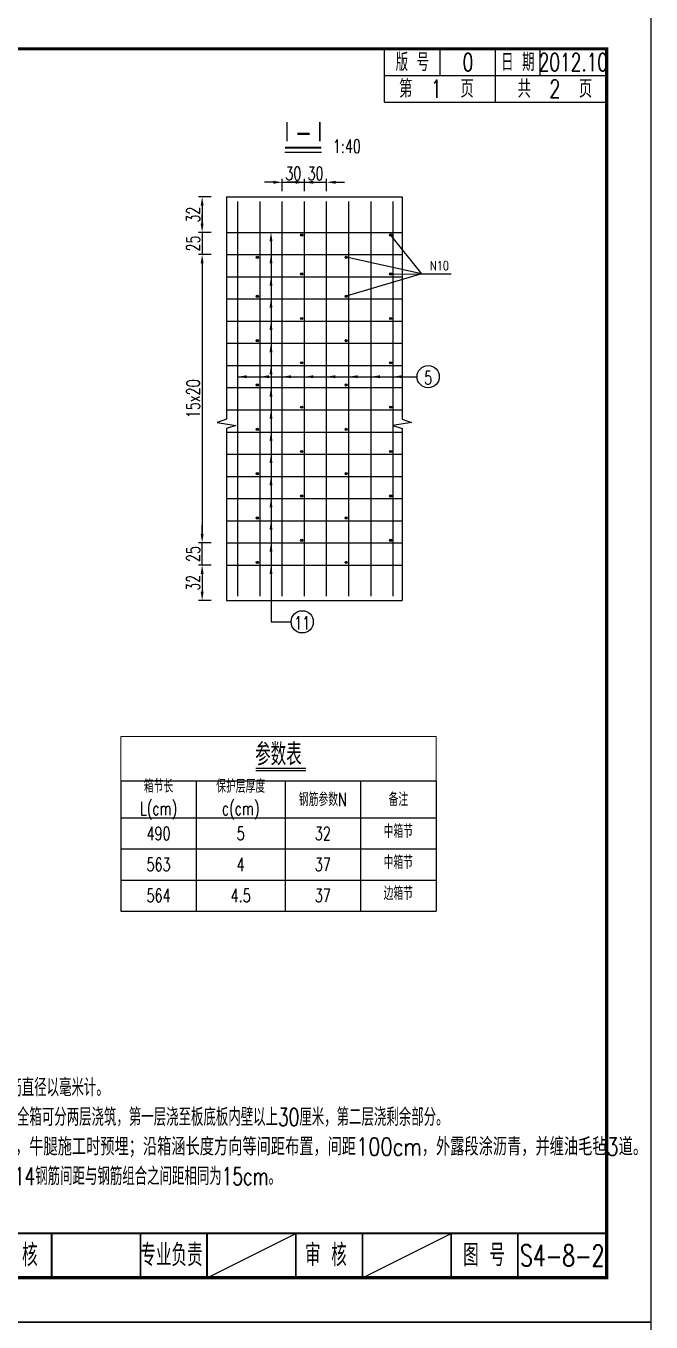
# Model space of a CAD drawing. Header units: millimetres. Extents: x -475 to 1205, y -1212 to 867.
# Drawn here: x -195.9 to -55.2, y 272.9 to 565.1 of the extents above; entities that cross this region are included whole.
import ezdxf
from ezdxf.enums import TextEntityAlignment as Align

# ---------------------------------------------------------------- set-up
doc = ezdxf.new("R2010")
doc.units = ezdxf.units.MM
doc.header["$LTSCALE"] = 0.25
doc.header["$PDMODE"] = 32
doc.header["$PDSIZE"] = 0.5
for name, color, linetype in [('0_RED', 6, 'Continuous'), ('DIMENSION', 4, 'Continuous'), ('GANG_JIN', 6, 'Continuous'), ('图框', 7, 'Continuous'), ('文字', 7, 'Continuous'), ('标注', 4, 'Continuous'), ('次轮廓线', 7, 'Continuous'), ('结构', 7, 'Continuous'), ('表格', 7, 'Continuous'), ('钢筋', 6, 'Continuous')]:
    doc.layers.add(name, color=color, linetype=linetype)
doc.styles.get("Standard").update_dxf_attribs({"font": 'simplex1.shx', "width": 0.7, "bigfont": 'hztxt.shx'})
doc.styles.add('text', font='romans__.shx', dxfattribs={"width": 0.8, "bigfont": 'hztxt.shx'})
doc.dimstyles.new('STANDARD-40', dxfattribs={"dimscale": 0, "dimtxt": 3, "dimasz": 2, "dimexe": 0.8, "dimexo": 1, "dimgap": 0.5, "dimtad": 1, "dimdec": 0, "dimlfac": 4, "dimzin": 9, "dimdsep": 46, "dimtxsty": 'Standard', "dimcen": 0.5, "dimclrd": 256, "dimclre": 256, "dimclrt": 7, "dimadec": 0, "dimazin": 2, "dimtfac": 1, "dimtdec": 0, "dimtix": 1, "dimtmove": 2, "dimatfit": 3, "dimfxl": 0, "dimtolj": 1, "dimtzin": 0, "dimlwd": -1, "dimlwe": -1, "dimarcsym": 0})

# ---------------------------------------------------------------- blocks, each defined once
blk = doc.blocks.new('*D178')
at = {"layer": 'Defpoints', "color": 0}
for p in [(-146.85, 526.55), (-156.27, 518.55), (-146.85, 518.55)]:
    blk.add_point(p, dxfattribs=at)
at = {"layer": '标注'}
for p, q in [((-154.27, 526.55), (-157.07, 526.55)), ((-156.27, 524.55), (-156.27, 520.55)), ((-154.27, 518.55), (-157.07, 518.55))]:
    blk.add_line(p, q, dxfattribs=at)
for points in [[(-156.6, 524.55), (-155.94, 524.55), (-156.27, 526.55)], [(-156.6, 520.55), (-155.94, 520.55), (-156.27, 518.55)]]:
    blk.add_solid(points, dxfattribs=at)
at = {"layer": '标注', "color": 7, "insert": (-158.27, 522.55), "char_height": 3, "attachment_point": 5, "rotation": 90}
blk.add_mtext('\\A1;32', dxfattribs=at)
blk = doc.blocks.new('*D179')
at = {"layer": 'Defpoints', "color": 0}
for p in [(-146.85, 513.55), (-156.27, 448.55), (-146.85, 448.55)]:
    blk.add_point(p, dxfattribs=at)
at = {"layer": '标注'}
for p, q in [((-154.27, 513.55), (-157.07, 513.55)), ((-156.27, 511.55), (-156.27, 450.55)), ((-154.27, 448.55), (-157.07, 448.55))]:
    blk.add_line(p, q, dxfattribs=at)
for points in [[(-156.6, 511.55), (-155.94, 511.55), (-156.27, 513.55)], [(-156.6, 450.55), (-155.94, 450.55), (-156.27, 448.55)]]:
    blk.add_solid(points, dxfattribs=at)
at = {"layer": '标注', "color": 7, "insert": (-158.27, 481.05), "char_height": 3, "attachment_point": 5, "rotation": 90}
blk.add_mtext('\\A1;15x20', dxfattribs=at)
blk = doc.blocks.new('*D180')
at = {"layer": 'Defpoints', "color": 0}
for p in [(-141.71, 443.55), (-156.27, 435.55), (-141.71, 435.55)]:
    blk.add_point(p, dxfattribs=at)
at = {"layer": '标注'}
for p, q in [((-154.27, 443.55), (-157.07, 443.55)), ((-156.27, 441.55), (-156.27, 437.55)), ((-154.27, 435.55), (-157.07, 435.55))]:
    blk.add_line(p, q, dxfattribs=at)
for points in [[(-156.6, 441.55), (-155.94, 441.55), (-156.27, 443.55)], [(-156.6, 437.55), (-155.94, 437.55), (-156.27, 435.55)]]:
    blk.add_solid(points, dxfattribs=at)
at = {"layer": '标注', "color": 7, "insert": (-158.27, 439.55), "char_height": 3, "attachment_point": 5, "rotation": 90}
blk.add_mtext('\\A1;32', dxfattribs=at)
blk = doc.blocks.new('*T183')
at = {"layer": 'Defpoints', "color": 8, "lineweight": 0}
for p, q in [((0, 0), (17, 0)), ((0, 0), (0, -10)), ((17, 0), (37, 0)), ((37, 0), (54, 0)), ((54, 0), (71, 0)), ((71, 0), (71, -10))]:
    blk.add_line(p, q, dxfattribs=at)
at = {"layer": '表格', "color": 1, "lineweight": -2}
for p, q in [((0, -10), (17, -10)), ((0, -10), (0, -18.33)), ((17, -10), (37, -10)), ((37, -10), (54, -10)), ((54, -10), (71, -10)), ((71, -10), (71, -18.33)), ((0, -18.33), (0, -25.33)), ((71, -18.33), (71, -25.33)), ((0, -25.33), (0, -32.33)), ((71, -25.33), (71, -32.33)), ((0, -32.33), (0, -39.33)), ((71, -32.33), (71, -39.33)), ((0, -39.33), (17, -39.33)), ((17, -39.33), (37, -39.33)), ((37, -39.33), (54, -39.33)), ((54, -39.33), (71, -39.33))]:
    blk.add_line(p, q, dxfattribs=at)
at = {"layer": '表格', "color": 7, "lineweight": -2}
for p, q in [((17, -10), (17, -18.33)), ((37, -10), (37, -18.33)), ((54, -10), (54, -18.33)), ((0, -18.33), (17, -18.33)), ((17, -18.33), (37, -18.33)), ((17, -18.33), (17, -25.33)), ((37, -18.33), (54, -18.33)), ((37, -18.33), (37, -25.33)), ((54, -18.33), (71, -18.33)), ((54, -18.33), (54, -25.33)), ((0, -25.33), (17, -25.33)), ((17, -25.33), (37, -25.33)), ((17, -25.33), (17, -32.33)), ((37, -25.33), (54, -25.33)), ((37, -25.33), (37, -32.33)), ((54, -25.33), (71, -25.33)), ((54, -25.33), (54, -32.33)), ((0, -32.33), (17, -32.33)), ((17, -32.33), (37, -32.33)), ((17, -32.33), (17, -39.33)), ((37, -32.33), (54, -32.33)), ((37, -32.33), (37, -39.33)), ((54, -32.33), (71, -32.33)), ((54, -32.33), (54, -39.33))]:
    blk.add_line(p, q, dxfattribs=at)
at = {"layer": '表格', "color": 0}
for s, insert, char_height, width, attachment_point in [('{\\C1;参数表}', (35.5, -1.5), 5, 68, 2), ('\\A1;箱节长L(cm)', (8.5, -14.17), 3, 14, 5), ('\\A1;保护层厚度c(cm)', (27, -14.17), 3, 17, 5), ('\\A1;钢筋参数N', (45.5, -14.17), 3, 14, 5), ('备注', (62.5, -14.17), 3, 14, 5), ('490', (8.5, -21.83), 3, 14, 5), ('5', (27, -21.83), 3, 17, 5), ('32', (45.5, -21.83), 3, 14, 5), ('中箱节', (62.5, -19.83), 3, 14, 2), ('563', (8.5, -28.83), 3, 14, 5), ('4', (27, -28.83), 3, 17, 5), ('37', (45.5, -28.83), 3, 14, 5), ('中箱节', (62.5, -26.83), 3, 14, 2), ('564', (8.5, -35.83), 3, 14, 5), ('4.5', (27, -35.83), 3, 17, 5), ('37', (45.5, -35.83), 3, 14, 5), ('边箱节', (62.5, -33.83), 3, 14, 2)]:
    blk.add_mtext(s, dxfattribs=dict(at, insert=insert, char_height=char_height, width=width, attachment_point=attachment_point))
blk = doc.blocks.new('*D188')
at = {"layer": 'Defpoints', "color": 0}
for p in [(-133.23, 529.84), (-138.23, 523.05), (-133.23, 523.05)]:
    blk.add_point(p, dxfattribs=at)
at = {"layer": '标注'}
for p, q in [((-140.23, 529.84), (-142.23, 529.84)), ((-138.23, 527.84), (-138.23, 530.64)), ((-138.23, 529.84), (-133.23, 529.84)), ((-133.23, 527.84), (-133.23, 530.64)), ((-131.23, 529.84), (-129.23, 529.84))]:
    blk.add_line(p, q, dxfattribs=at)
for points in [[(-140.23, 530.18), (-140.23, 529.51), (-138.23, 529.84)], [(-131.23, 530.18), (-131.23, 529.51), (-133.23, 529.84)]]:
    blk.add_solid(points, dxfattribs=at)
at = {"layer": '标注', "color": 7, "insert": (-135.73, 531.84), "char_height": 3, "attachment_point": 5}
blk.add_mtext('\\A1;30', dxfattribs=at)
blk = doc.blocks.new('*D189')
at = {"layer": 'Defpoints', "color": 0}
for p in [(-128.23, 529.84), (-133.23, 522.49), (-128.23, 522.49)]:
    blk.add_point(p, dxfattribs=at)
at = {"layer": '标注'}
for p, q in [((-135.23, 529.84), (-137.23, 529.84)), ((-133.23, 527.84), (-133.23, 530.64)), ((-133.23, 529.84), (-128.23, 529.84)), ((-128.23, 527.84), (-128.23, 530.64)), ((-126.23, 529.84), (-124.23, 529.84))]:
    blk.add_line(p, q, dxfattribs=at)
for points in [[(-135.23, 530.18), (-135.23, 529.51), (-133.23, 529.84)], [(-126.23, 530.18), (-126.23, 529.51), (-128.23, 529.84)]]:
    blk.add_solid(points, dxfattribs=at)
at = {"layer": '标注', "color": 7, "insert": (-130.73, 531.84), "char_height": 3, "attachment_point": 5}
blk.add_mtext('\\A1;30', dxfattribs=at)
blk = doc.blocks.new('series')
at = {"width": 0.75}
for tag, height, p in [('页码', 4, (-35, -19)), ('图名', 5, (-220, -282)), ('图号', 5, (-20, -282))]:
    blk.add_attdef(tag, text='', height=height, dxfattribs=at).set_placement(p, align=Align.MIDDLE_CENTER)
blk = doc.blocks.new('*D604')
at = {"layer": 'Defpoints', "color": 0}
for p in [(-149.48, 518.55), (-156.27, 513.55), (-149.48, 513.55)]:
    blk.add_point(p, dxfattribs=at)
at = {"layer": '标注'}
for p, q in [((-156.27, 520.55), (-156.27, 522.55)), ((-154.27, 518.55), (-157.07, 518.55)), ((-156.27, 518.55), (-156.27, 513.55)), ((-154.27, 513.55), (-157.07, 513.55)), ((-156.27, 511.55), (-156.27, 509.55))]:
    blk.add_line(p, q, dxfattribs=at)
for points in [[(-156.6, 520.55), (-155.94, 520.55), (-156.27, 518.55)], [(-156.6, 511.55), (-155.94, 511.55), (-156.27, 513.55)]]:
    blk.add_solid(points, dxfattribs=at)
at = {"layer": '标注', "color": 7, "insert": (-158.27, 516.05), "char_height": 3, "attachment_point": 5, "rotation": 90}
blk.add_mtext('\\A1;25', dxfattribs=at)
blk = doc.blocks.new('*D605')
at = {"layer": 'Defpoints', "color": 0}
for p in [(-156.27, 448.55), (-145.82, 448.55), (-145.82, 443.55)]:
    blk.add_point(p, dxfattribs=at)
at = {"layer": '标注'}
for p, q in [((-156.27, 450.55), (-156.27, 452.55)), ((-154.27, 448.55), (-157.07, 448.55)), ((-156.27, 443.55), (-156.27, 448.55)), ((-154.27, 443.55), (-157.07, 443.55)), ((-156.27, 441.55), (-156.27, 439.55))]:
    blk.add_line(p, q, dxfattribs=at)
for points in [[(-156.6, 450.55), (-155.94, 450.55), (-156.27, 448.55)], [(-156.6, 441.55), (-155.94, 441.55), (-156.27, 443.55)]]:
    blk.add_solid(points, dxfattribs=at)
at = {"layer": '标注', "color": 7, "insert": (-158.27, 446.05), "char_height": 3, "attachment_point": 5, "rotation": 90}
blk.add_mtext('\\A1;25', dxfattribs=at)
blk = doc.blocks.new('123')
at = {"layer": '图框', "color": 2}
blk.add_lwpolyline([(370.03, 635.68), (370.03, 932.68), (-49.97, 932.68), (-49.97, 635.68)], close=True, dxfattribs=at)

msp = doc.modelspace()

# ---------------------------------------------------------------- linework, layer by layer
for p, q in [((-150.817, 526.548), (-150.817, 476.409)), ((-150.817, 526.548), (-111.24, 526.548)), ((-111.24, 526.548), (-111.24, 476.409)), ((-150.817, 474.309), (-150.817, 472.677)), ((-111.24, 474.309), (-111.24, 472.677)), ((-150.817, 467.677), (-150.817, 435.548)), ((-111.24, 467.677), (-111.24, 435.548)), ((-150.817, 435.548), (-111.24, 435.548))]:
    msp.add_line(p, q)
for points, const_width in [([(-65.166, 559.915), (-445.166, 559.915), (-445.166, 282.915), (-65.166, 282.915), (-65.166, 559.915)], 0.7), ([(-445.166, 292.915), (-65.166, 292.915)], 0.4), ([(-170.166, 282.915), (-170.166, 292.915)], 0.4), ([(-155.166, 282.915), (-155.166, 292.915)], 0.4), ([(-135.166, 282.915), (-135.166, 292.915)], 0.4), ([(-120.166, 282.915), (-120.166, 292.915)], 0.4), ([(-100.166, 282.915), (-100.166, 292.915)], 0.4), ([(-85.166, 282.915), (-85.166, 292.915)], 0.4)]:
    msp.add_lwpolyline(points, dxfattribs=dict(const_width=const_width))
at = {"ltscale": 2}
for points in [[(-150.817, 478.312), (-150.817, 476.409), (-152.917, 475.709), (-148.717, 475.009), (-150.817, 474.309), (-150.817, 467.677)], [(-111.24, 478.312), (-111.24, 476.409), (-109.14, 475.709), (-113.34, 475.009), (-111.24, 474.309), (-111.24, 467.677)]]:
    msp.add_lwpolyline(points, dxfattribs=at)
at = {"layer": '0_RED'}
for p in [(-133.834, 517.948), (-113.834, 517.948), (-143.834, 512.948), (-123.834, 512.948), (-133.834, 509.148), (-113.834, 509.148), (-143.834, 504.148), (-123.834, 504.148), (-133.834, 499.148), (-113.834, 499.148), (-143.834, 494.148), (-123.834, 494.148), (-133.834, 489.148), (-113.834, 489.148), (-143.834, 484.148), (-123.834, 484.148), (-133.834, 479.148), (-113.834, 479.148), (-143.834, 474.148), (-123.834, 474.148), (-133.834, 469.148), (-113.834, 469.148), (-143.834, 464.148), (-123.834, 464.148), (-133.834, 459.148), (-113.834, 459.148), (-143.834, 454.148), (-123.834, 454.148), (-133.834, 449.148), (-113.834, 449.148), (-143.834, 444.148), (-123.834, 444.148)]:
    msp.add_point(p, dxfattribs=at)
at = {"layer": 'DIMENSION'}
for p, q in [((-113.834, 517.948), (-106.901, 509.176)), ((-140.756, 516.547), (-140.756, 430.762)), ((-106.901, 509.176), (-123.834, 512.948)), ((-106.901, 509.176), (-123.834, 504.148)), ((-113.834, 509.148), (-106.901, 509.176)), ((-106.901, 509.176), (-100.197, 509.176)), ((-148.234, 486.007), (-107.859, 486.007)), ((-140.756, 430.762), (-136.231, 430.762))]:
    msp.add_line(p, q, dxfattribs=at)
at = {"layer": 'GANG_JIN'}
for p, q in [((-148.234, 436.548), (-148.234, 525.548)), ((-143.234, 436.548), (-143.234, 525.548)), ((-138.234, 436.548), (-138.234, 525.548)), ((-133.234, 436.548), (-133.234, 525.548)), ((-128.234, 436.548), (-128.234, 525.548)), ((-123.234, 436.548), (-123.234, 525.548)), ((-118.234, 436.548), (-118.234, 525.548)), ((-113.234, 436.548), (-113.234, 525.548)), ((-150.817, 518.548), (-111.24, 518.548)), ((-150.817, 513.548), (-111.24, 513.548)), ((-150.817, 508.548), (-111.24, 508.548)), ((-150.817, 503.548), (-111.24, 503.548)), ((-150.817, 498.548), (-111.24, 498.548)), ((-150.817, 493.548), (-111.24, 493.548)), ((-150.817, 488.548), (-111.24, 488.548)), ((-150.817, 483.548), (-111.24, 483.548)), ((-150.817, 478.548), (-111.24, 478.548)), ((-150.817, 473.548), (-111.24, 473.548)), ((-150.817, 468.548), (-111.24, 468.548)), ((-150.817, 463.548), (-111.24, 463.548)), ((-150.817, 458.548), (-111.24, 458.548)), ((-150.817, 453.548), (-111.24, 453.548)), ((-150.817, 448.548), (-111.24, 448.548)), ((-150.817, 443.548), (-111.24, 443.548)), ((-150.817, 443.548), (-111.24, 443.548))]:
    msp.add_line(p, q, dxfattribs=at)
at = {"layer": '图框', "const_width": 0.4}
for points in [[(-190.166, 282.915), (-190.166, 292.915)], [(-170.166, 282.915), (-170.166, 292.915)]]:
    msp.add_lwpolyline(points, dxfattribs=at)
at = {"layer": '文字'}
msp.add_line((-137.628, 536.652), (-129.392, 536.652), dxfattribs=at)
at = {"layer": '文字', "const_width": 0.4}
msp.add_lwpolyline([(-137.628, 537.652), (-129.392, 537.652)], dxfattribs=at)
at = {"layer": '文字'}
for centre in [(-105.359, 486.007), (-133.731, 430.762)]:
    msp.add_circle(centre, 2.5, dxfattribs=at)
at = {"layer": '标注'}
msp.add_line((-144.167, 397.239), (-132.926, 397.239), dxfattribs=at)
for points in [[(-141.089, 516.547), (-140.756, 518.547), (-140.422, 516.547)], [(-141.089, 511.547), (-140.756, 513.547), (-140.422, 511.547)], [(-141.089, 506.547), (-140.756, 508.547), (-140.422, 506.547)], [(-141.089, 501.547), (-140.756, 503.547), (-140.422, 501.547)], [(-141.089, 496.547), (-140.756, 498.547), (-140.422, 496.547)], [(-141.089, 491.547), (-140.756, 493.547), (-140.422, 491.547)], [(-141.089, 486.547), (-140.756, 488.547), (-140.422, 486.547)], [(-146.234, 486.34), (-148.234, 486.007), (-146.234, 485.674)], [(-141.234, 486.34), (-143.234, 486.007), (-141.234, 485.674)], [(-136.234, 486.34), (-138.234, 486.007), (-136.234, 485.674)], [(-131.234, 486.34), (-133.234, 486.007), (-131.234, 485.674)], [(-126.234, 486.34), (-128.234, 486.007), (-126.234, 485.674)], [(-121.234, 486.34), (-123.234, 486.007), (-121.234, 485.674)], [(-116.234, 486.34), (-118.234, 486.007), (-116.234, 485.674)], [(-111.234, 486.34), (-113.234, 486.007), (-111.234, 485.674)], [(-141.089, 481.548), (-140.756, 483.548), (-140.422, 481.548)], [(-141.089, 476.548), (-140.756, 478.548), (-140.422, 476.548)], [(-141.089, 471.548), (-140.756, 473.548), (-140.422, 471.548)], [(-141.089, 466.548), (-140.756, 468.548), (-140.422, 466.548)], [(-141.089, 461.548), (-140.756, 463.548), (-140.422, 461.548)], [(-141.089, 456.548), (-140.756, 458.548), (-140.422, 456.548)], [(-141.089, 451.548), (-140.756, 453.548), (-140.422, 451.548)], [(-141.089, 446.548), (-140.756, 448.548), (-140.422, 446.548)], [(-141.089, 441.548), (-140.756, 443.548), (-140.422, 441.548)]]:
    msp.add_solid(points, dxfattribs=at)
at = {"layer": '次轮廓线'}
for p, q in [((-115.166, 547.915), (-115.166, 559.915)), ((-102.666, 553.915), (-102.666, 559.915)), ((-90.166, 553.915), (-90.166, 559.915)), ((-80.166, 553.915), (-80.166, 559.915)), ((-115.166, 553.915), (-65.166, 553.915)), ((-90.166, 547.915), (-90.166, 553.915)), ((-115.166, 547.915), (-65.166, 547.915))]:
    msp.add_line(p, q, dxfattribs=at)
at = {"layer": '结构'}
for p, q in [((-155.166, 282.915), (-135.166, 292.915)), ((-120.166, 282.915), (-100.166, 292.915))]:
    msp.add_line(p, q, dxfattribs=at)
at = {"layer": '钢筋'}
msp.add_line((-144.167, 397.739), (-132.926, 397.739), dxfattribs=at)

# ---------------------------------------------------------------- block references
ref = msp.add_blockref('series', (-55.166, 569.915))
ref.add_attrib('页码', '第  1  页    共  2  页', dxfattribs={"height": 4, "width": 0.75}).set_placement((-90.166, 550.915), align=Align.MIDDLE_CENTER)
ref.add_attrib('图名', 'K0+578箱涵涵身钢筋布置图', dxfattribs={"height": 5, "width": 0.75}).set_placement((-275.166, 287.915), align=Align.MIDDLE_CENTER)
ref.add_attrib('图号', 'S4-8-2', dxfattribs={"height": 4.8, "width": 0.7}).set_placement((-75.166, 287.915), align=Align.MIDDLE_CENTER)
msp.add_blockref('*T183', (-174.582, 404.887))
at = {"layer": '标注'}
for p in [(-425.191, -362.766), (-425.191, -659.766)]:
    msp.add_blockref('123', p, dxfattribs=at)

# ---------------------------------------------------------------- texts
at = {"width": 0.7}
for s, p in [('专业负责', (-163.176, 288.009)), ('审 核', (-128.402, 288.009)), ('图 号', (-92.783, 288.009))]:
    msp.add_text(s, height=5, dxfattribs=at).set_placement(p, align=Align.MIDDLE_CENTER)
at = {"layer": 'DIMENSION', "color": 7, "insert": (-104.943, 511.063), "char_height": 2, "attachment_point": 4, "style": 'text'}
msp.add_mtext('N10', dxfattribs=at)
at = {"layer": '图框', "width": 0.7}
msp.add_text('复 核', height=5, dxfattribs=at).set_placement((-198.026, 288.009), align=Align.MIDDLE_CENTER)
at = {"layer": '文字', "width": 0.7}
for s, height, p in [('版 号', 4, (-108.916, 556.915)), ('0', 4, (-96.416, 556.915)), ('日 期', 4, (-85.166, 556.915)), ('2012.10', 4, (-72.666, 556.915)), ('Ⅰ-Ⅰ', 5, (-133.465, 541.096)), ('1:40', 3, (-123.677, 537.951)), ('5', 3, (-105.359, 485.758)), ('11', 3, (-133.731, 430.514))]:
    msp.add_text(s, height=height, dxfattribs=at).set_placement(p, align=Align.MIDDLE_CENTER)
at = {"layer": '文字', "insert": (-238.816, 327.793), "char_height": 4, "width": 215.12452, "attachment_point": 1}
msp.add_mtext('1. 本图尺寸单位以厘米计，钢筋直径以毫米计。\\P2. 箱涵施工采用现浇C30砼。全箱可分两层浇筑，第一层浇至板底板内壁以上30厘米，第二层浇剩余部分。\\P{\\A1;\\Fromans9_,hztxt|c134;\\W0.8;3. N15钢筋为搭板锚固筋，牛腿施工时预埋；沿箱涵长度方向等间距布置，间距100cm，外露段涂沥青，并缠油毛毡3道。\\P}4. N12钢筋间距30cm，N14钢筋间距与钢筋组合之间距相同为15cm。', dxfattribs=at)

# ---------------------------------------------------------------- dimensions: what is measured, and where the dimension line sits
at = {"layer": '标注'}
for base, p1, p2, picture, middle in [((-133.234, 529.844), (-138.234, 523.046), (-133.234, 523.046), '*D188', (-135.734, 531.844)), ((-128.234, 529.844), (-133.234, 522.489), (-128.234, 522.489), '*D189', (-130.734, 531.844))]:
    dim = msp.add_linear_dim(base=base, p1=p1, p2=p2, text='30', dimstyle='STANDARD-40', override={"dimscale": 1}, dxfattribs=at)
    dim.commit()
    dim.dimension.update_dxf_attribs({"geometry": picture, "text_midpoint": middle})
for base, p1, p2, picture, middle in [((-156.27, 518.548), (-146.852, 526.548), (-146.852, 518.548), '*D178', (-158.27, 522.548)), ((-156.27, 435.548), (-141.707, 443.548), (-141.707, 435.548), '*D180', (-158.27, 439.548))]:
    dim = msp.add_linear_dim(base=base, p1=p1, p2=p2, angle=90, dimstyle='STANDARD-40', override={"dimscale": 1}, dxfattribs=at)
    dim.commit()
    dim.dimension.update_dxf_attribs({"geometry": picture, "text_midpoint": middle})
for base, p1, p2, text, override, picture, middle in [((-156.27, 513.548), (-149.477, 518.548), (-149.477, 513.548), '25', {"dimscale": 1, "dimzin": 8}, '*D604', (-158.27, 516.048)), ((-156.27, 448.548), (-146.852, 513.548), (-146.852, 448.548), '15x20', {"dimscale": 1}, '*D179', (-158.27, 481.048)), ((-156.27, 448.548), (-145.82, 443.548), (-145.82, 448.548), '25', {"dimscale": 1, "dimzin": 8}, '*D605', (-158.27, 446.048))]:
    dim = msp.add_linear_dim(base=base, p1=p1, p2=p2, angle=90, text=text, dimstyle='STANDARD-40', override=override, dxfattribs=at)
    dim.commit()
    dim.dimension.update_dxf_attribs({"geometry": picture, "text_midpoint": middle})

doc.saveas('drawing.dxf')
